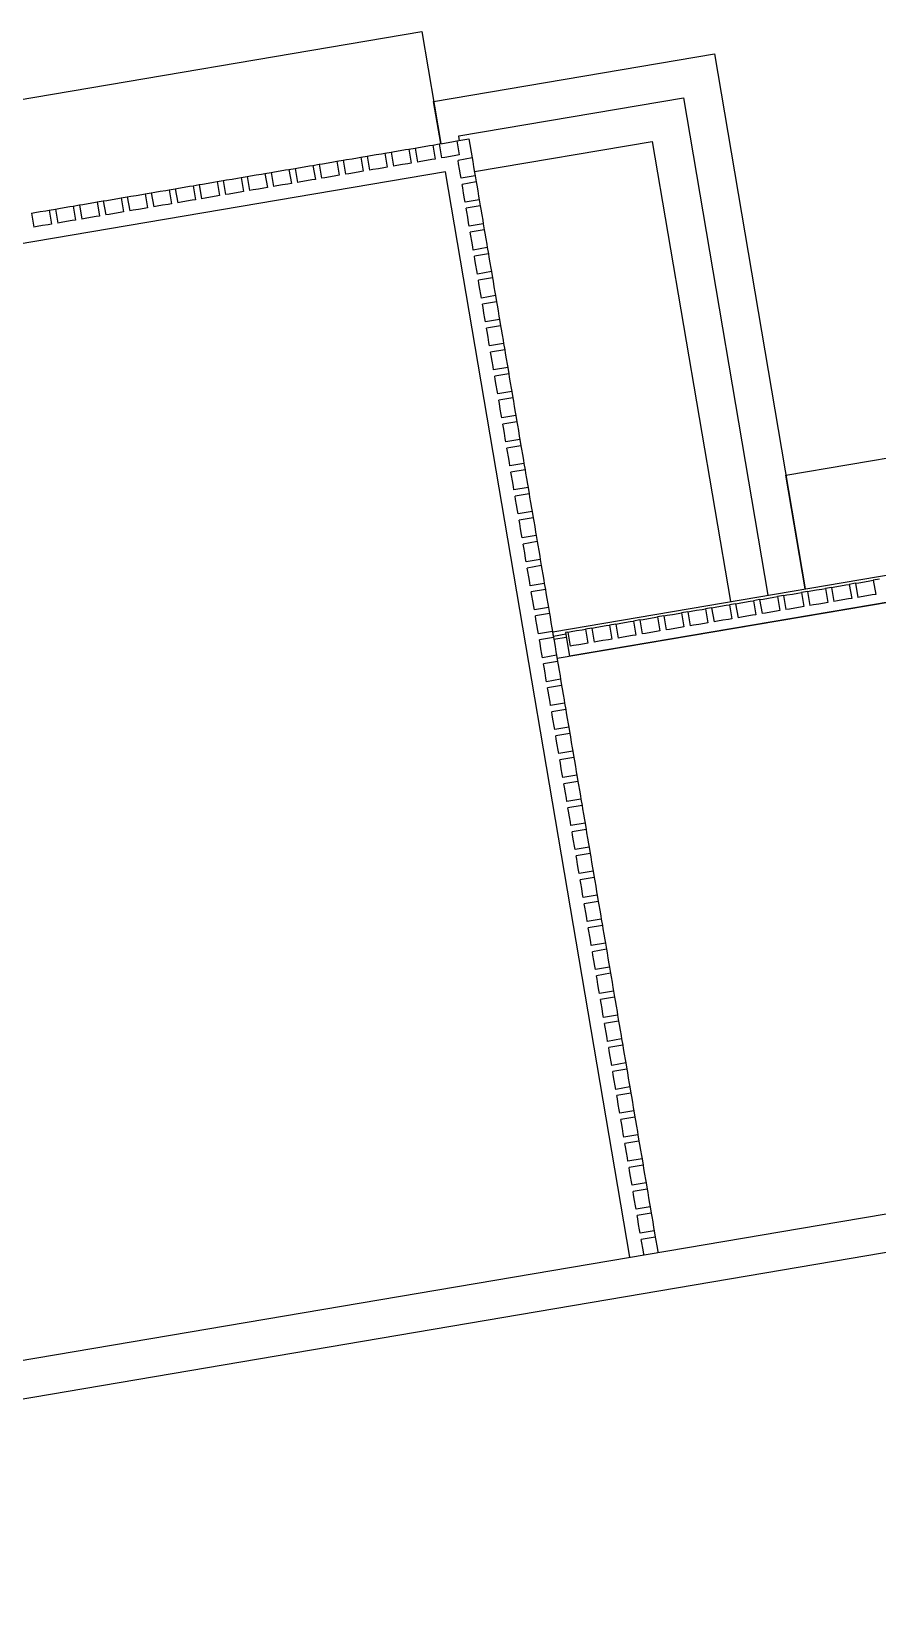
# Model space of a CAD drawing. Header units: inches. Extents: x -6210 to 141093, y -2740 to 21225.
# Drawn here: x 99426 to 99693.4, y 8524.1 to 9019.8 of the extents above; entities that cross this region are included whole.
import ezdxf

# ---------------------------------------------------------------- set-up
doc = ezdxf.new("R2010")
doc.units = ezdxf.units.IN
doc.header["$LTSCALE"] = 100
doc.header["$MEASUREMENT"] = 0
doc.layers.add('car area', color=53, linetype='Continuous')

msp = doc.modelspace()

# ---------------------------------------------------------------- linework, layer by layer
at = {"layer": 'car area'}
for p, q in [((99090.90402, 8942.00557), (99549.34975, 9019.8029)), ((99549.34975, 9019.8029), (99555.37277, 8984.31032)), ((99553.11414, 8997.62003), (99641.84559, 9012.67758)), ((99641.84559, 9012.67758), (99670.53829, 8843.59668)), ((99555.37277, 8984.31032), (99553.11414, 8997.62003)), ((99561.03725, 8986.79301), (99632.02241, 8998.83905)), ((99632.02241, 8998.83905), (99658.70743, 8841.589)), ((99561.20486, 8985.80531), (99561.03725, 8986.79301)), ((99537.71891, 8981.31449), (99539.69072, 8981.6491)), ((99539.69072, 8981.6491), (99540.75679, 8981.83001)), ((99539.69072, 8981.6491), (99540.4436, 8977.21253)), ((99540.75679, 8981.83001), (99542.49439, 8982.12488)), ((99542.49439, 8982.12488), (99544.23199, 8982.41975)), ((99544.23199, 8982.41975), (99545.29806, 8982.60066)), ((99545.29806, 8982.60066), (99547.26987, 8982.93527)), ((99545.29806, 8982.60066), (99546.05093, 8978.16408)), ((99547.26987, 8982.93527), (99548.33593, 8983.11618)), ((99547.26987, 8982.93527), (99548.02274, 8978.4987)), ((99548.33593, 8983.11618), (99550.07353, 8983.41105)), ((99550.07353, 8983.41105), (99551.81113, 8983.70591)), ((99551.81113, 8983.70591), (99552.8772, 8983.88682)), ((99552.8772, 8983.88682), (99554.84901, 8984.22144)), ((99552.8772, 8983.88682), (99553.63008, 8979.45025)), ((99554.84901, 8984.22144), (99555.91508, 8984.40234)), ((99554.84901, 8984.22144), (99555.60189, 8979.78486)), ((99555.91508, 8984.40234), (99557.65268, 8984.69721)), ((99557.65268, 8984.69721), (99559.39028, 8984.99208)), ((99559.39028, 8984.99208), (99560.45635, 8985.17299)), ((99560.45635, 8985.17299), (99564.24592, 8985.81607)), ((99560.45635, 8985.17299), (99561.20922, 8980.73642)), ((99561.2882, 8985.31415), (99561.20486, 8985.80531)), ((99564.24592, 8985.81607), (99565.26931, 8979.78541)), ((99566.00263, 8975.46407), (99622.19922, 8985.00052)), ((99622.19922, 8985.00052), (99646.87657, 8839.58133)), ((99509.37414, 8976.50444), (99510.44021, 8976.68535)), ((99510.44021, 8976.68535), (99512.17781, 8976.98022)), ((99512.17781, 8976.98022), (99513.91541, 8977.27508)), ((99513.91541, 8977.27508), (99514.98148, 8977.45599)), ((99514.98148, 8977.45599), (99516.95329, 8977.79061)), ((99514.98148, 8977.45599), (99515.73436, 8973.01942)), ((99516.95329, 8977.79061), (99518.01935, 8977.97152)), ((99516.95329, 8977.79061), (99517.70617, 8973.35403)), ((99518.01935, 8977.97152), (99519.75695, 8978.26638)), ((99519.75695, 8978.26638), (99521.49455, 8978.56125)), ((99521.49455, 8978.56125), (99522.56062, 8978.74216)), ((99522.56062, 8978.74216), (99524.53243, 8979.07677)), ((99522.56062, 8978.74216), (99523.3135, 8974.30559)), ((99524.53243, 8979.07677), (99525.5985, 8979.25768)), ((99524.53243, 8979.07677), (99525.28531, 8974.6402)), ((99525.5985, 8979.25768), (99527.3361, 8979.55255)), ((99527.3361, 8979.55255), (99529.0737, 8979.84742)), ((99529.0737, 8979.84742), (99530.13977, 8980.02833)), ((99530.13977, 8980.02833), (99532.11158, 8980.36294)), ((99530.13977, 8980.02833), (99530.89264, 8975.59175)), ((99532.11158, 8980.36294), (99533.17764, 8980.54385)), ((99532.11158, 8980.36294), (99532.86445, 8975.92637)), ((99533.17764, 8980.54385), (99534.91524, 8980.83871)), ((99534.91524, 8980.83871), (99536.65284, 8981.13358)), ((99537.40572, 8976.69701), (99535.66812, 8976.40214)), ((99536.65284, 8981.13358), (99537.71891, 8981.31449)), ((99538.47179, 8976.87792), (99537.40572, 8976.69701)), ((99537.71891, 8981.31449), (99538.47179, 8976.87792)), ((99541.50967, 8977.39344), (99540.4436, 8977.21253)), ((99543.24727, 8977.68831), (99541.50967, 8977.39344)), ((99544.98487, 8977.98318), (99543.24727, 8977.68831)), ((99546.05093, 8978.16408), (99544.98487, 8977.98318)), ((99549.08881, 8978.67961), (99548.02274, 8978.4987)), ((99550.82641, 8978.97447), (99549.08881, 8978.67961)), ((99552.56401, 8979.26934), (99550.82641, 8978.97447)), ((99553.63008, 8979.45025), (99552.56401, 8979.26934)), ((99556.66796, 8979.96577), (99555.60189, 8979.78486)), ((99558.40556, 8980.26064), (99556.66796, 8979.96577)), ((99560.14316, 8980.55551), (99558.40556, 8980.26064)), ((99561.20922, 8980.73642), (99560.14316, 8980.55551)), ((99565.26931, 8979.78541), (99560.83274, 8979.03254)), ((99561.01365, 8977.96647), (99560.83274, 8979.03254)), ((99561.30851, 8976.22887), (99561.01365, 8977.96647)), ((99565.26931, 8979.78541), (99565.45022, 8978.71935)), ((99565.45022, 8978.71935), (99565.74509, 8976.98175)), ((99565.74509, 8976.98175), (99566.03995, 8975.24415)), ((99556.87853, 8975.43717), (99142.79843, 8905.1686)), ((99480.12363, 8971.54069), (99481.86123, 8971.83555)), ((99481.86123, 8971.83555), (99483.59883, 8972.13042)), ((99483.59883, 8972.13042), (99484.6649, 8972.31133)), ((99484.6649, 8972.31133), (99486.63671, 8972.64594)), ((99484.6649, 8972.31133), (99485.41778, 8967.87476)), ((99486.63671, 8972.64594), (99487.70278, 8972.82685)), ((99486.63671, 8972.64594), (99487.38959, 8968.20937)), ((99487.70278, 8972.82685), (99489.44038, 8973.12172)), ((99489.44038, 8973.12172), (99491.17798, 8973.41659)), ((99491.17798, 8973.41659), (99492.24404, 8973.5975)), ((99492.24404, 8973.5975), (99494.21585, 8973.93211)), ((99492.24404, 8973.5975), (99492.99692, 8969.16092)), ((99494.21585, 8973.93211), (99495.28192, 8974.11302)), ((99494.21585, 8973.93211), (99494.96873, 8969.49554)), ((99495.28192, 8974.11302), (99497.01952, 8974.40789)), ((99497.01952, 8974.40789), (99498.75712, 8974.70275)), ((99498.75712, 8974.70275), (99499.82319, 8974.88366)), ((99499.82319, 8974.88366), (99501.795, 8975.21828)), ((99499.82319, 8974.88366), (99500.57607, 8970.44709)), ((99501.795, 8975.21828), (99502.86107, 8975.39918)), ((99501.795, 8975.21828), (99502.54788, 8970.7817)), ((99502.86107, 8975.39918), (99504.59867, 8975.69405)), ((99504.59867, 8975.69405), (99506.33627, 8975.98892)), ((99506.33627, 8975.98892), (99507.40233, 8976.16983)), ((99508.15521, 8971.73326), (99507.08914, 8971.55235)), ((99507.40233, 8976.16983), (99509.37414, 8976.50444)), ((99507.40233, 8976.16983), (99508.15521, 8971.73326)), ((99509.37414, 8976.50444), (99510.12702, 8972.06787)), ((99511.19309, 8972.24878), (99510.12702, 8972.06787)), ((99512.93069, 8972.54365), (99511.19309, 8972.24878)), ((99514.66829, 8972.83851), (99512.93069, 8972.54365)), ((99515.73436, 8973.01942), (99514.66829, 8972.83851)), ((99518.77223, 8973.53494), (99517.70617, 8973.35403)), ((99520.50983, 8973.82981), (99518.77223, 8973.53494)), ((99522.24743, 8974.12468), (99520.50983, 8973.82981)), ((99523.3135, 8974.30559), (99522.24743, 8974.12468)), ((99526.35138, 8974.82111), (99525.28531, 8974.6402)), ((99528.08898, 8975.11598), (99526.35138, 8974.82111)), ((99529.82658, 8975.41084), (99528.08898, 8975.11598)), ((99530.89264, 8975.59175), (99529.82658, 8975.41084)), ((99533.93052, 8976.10728), (99532.86445, 8975.92637)), ((99535.66812, 8976.40214), (99533.93052, 8976.10728)), ((99615.10106, 8632.34223), (99556.87853, 8975.43717)), ((99561.60338, 8974.49127), (99561.30851, 8976.22887)), ((99561.78429, 8973.4252), (99561.60338, 8974.49127)), ((99566.22086, 8974.17808), (99561.78429, 8973.4252)), ((99566.55548, 8972.20627), (99562.1189, 8971.45339)), ((99566.03995, 8975.24415), (99566.22086, 8974.17808)), ((99566.22086, 8974.17808), (99566.55548, 8972.20627)), ((99566.55548, 8972.20627), (99566.73639, 8971.1402)), ((99449.80705, 8966.39602), (99451.54465, 8966.69089)), ((99451.54465, 8966.69089), (99453.28225, 8966.98576)), ((99453.28225, 8966.98576), (99454.34832, 8967.16667)), ((99454.34832, 8967.16667), (99456.32013, 8967.50128)), ((99454.34832, 8967.16667), (99455.1012, 8962.7301)), ((99456.32013, 8967.50128), (99457.3862, 8967.68219)), ((99456.32013, 8967.50128), (99457.07301, 8963.06471)), ((99457.3862, 8967.68219), (99459.1238, 8967.97706)), ((99459.1238, 8967.97706), (99460.8614, 8968.27192)), ((99460.8614, 8968.27192), (99461.92746, 8968.45283)), ((99461.92746, 8968.45283), (99463.89927, 8968.78745)), ((99461.92746, 8968.45283), (99462.68034, 8964.01626)), ((99463.89927, 8968.78745), (99464.96534, 8968.96836)), ((99463.89927, 8968.78745), (99464.65215, 8964.35087)), ((99464.96534, 8968.96836), (99466.70294, 8969.26322)), ((99466.70294, 8969.26322), (99468.44054, 8969.55809)), ((99468.44054, 8969.55809), (99469.50661, 8969.739)), ((99469.50661, 8969.739), (99471.47842, 8970.07361)), ((99469.50661, 8969.739), (99470.25949, 8965.30243)), ((99471.47842, 8970.07361), (99472.54449, 8970.25452)), ((99471.47842, 8970.07361), (99472.2313, 8965.63704)), ((99472.54449, 8970.25452), (99474.28209, 8970.54939)), ((99474.28209, 8970.54939), (99476.01969, 8970.84426)), ((99476.01969, 8970.84426), (99477.08575, 8971.02517)), ((99477.08575, 8971.02517), (99479.05756, 8971.35978)), ((99477.08575, 8971.02517), (99477.83863, 8966.58859)), ((99479.05756, 8971.35978), (99480.12363, 8971.54069)), ((99479.05756, 8971.35978), (99479.81044, 8966.92321)), ((99480.87651, 8967.10411), (99479.81044, 8966.92321)), ((99482.61411, 8967.39898), (99480.87651, 8967.10411)), ((99484.35171, 8967.69385), (99482.61411, 8967.39898)), ((99485.41778, 8967.87476), (99484.35171, 8967.69385)), ((99488.45565, 8968.39028), (99487.38959, 8968.20937)), ((99490.19325, 8968.68515), (99488.45565, 8968.39028)), ((99491.93085, 8968.98002), (99490.19325, 8968.68515)), ((99492.99692, 8969.16092), (99491.93085, 8968.98002)), ((99496.0348, 8969.67645), (99494.96873, 8969.49554)), ((99497.7724, 8969.97131), (99496.0348, 8969.67645)), ((99499.51, 8970.26618), (99497.7724, 8969.97131)), ((99500.57607, 8970.44709), (99499.51, 8970.26618)), ((99503.61394, 8970.96261), (99502.54788, 8970.7817)), ((99505.35154, 8971.25748), (99503.61394, 8970.96261)), ((99507.08914, 8971.55235), (99505.35154, 8971.25748)), ((99562.29981, 8970.38733), (99562.1189, 8971.45339)), ((99562.59468, 8968.64973), (99562.29981, 8970.38733)), ((99562.88955, 8966.91213), (99562.59468, 8968.64973)), ((99563.07046, 8965.84606), (99562.88955, 8966.91213)), ((99566.73639, 8971.1402), (99567.03125, 8969.4026)), ((99567.03125, 8969.4026), (99567.32612, 8967.665)), ((99567.32612, 8967.665), (99567.50703, 8966.59894)), ((99426.00355, 8962.35662), (99427.06962, 8962.53753)), ((99426.00355, 8962.35662), (99426.75643, 8957.92005)), ((99427.06962, 8962.53753), (99428.80722, 8962.83239)), ((99428.80722, 8962.83239), (99430.54482, 8963.12726)), ((99430.54482, 8963.12726), (99431.61089, 8963.30817)), ((99431.61089, 8963.30817), (99433.5827, 8963.64278)), ((99431.61089, 8963.30817), (99432.36376, 8958.8716)), ((99433.5827, 8963.64278), (99434.64876, 8963.82369)), ((99433.5827, 8963.64278), (99434.33557, 8959.20621)), ((99434.64876, 8963.82369), (99436.38636, 8964.11856)), ((99436.38636, 8964.11856), (99438.12396, 8964.41343)), ((99438.12396, 8964.41343), (99439.19003, 8964.59434)), ((99439.19003, 8964.59434), (99441.16184, 8964.92895)), ((99439.19003, 8964.59434), (99439.94291, 8960.15776)), ((99441.16184, 8964.92895), (99442.22791, 8965.10986)), ((99441.16184, 8964.92895), (99441.91472, 8960.49238)), ((99442.22791, 8965.10986), (99443.96551, 8965.40473)), ((99443.96551, 8965.40473), (99445.70311, 8965.69959)), ((99445.70311, 8965.69959), (99446.76918, 8965.8805)), ((99446.76918, 8965.8805), (99448.74099, 8966.21511)), ((99446.76918, 8965.8805), (99447.52205, 8961.44393)), ((99448.74099, 8966.21511), (99449.80705, 8966.39602)), ((99448.74099, 8966.21511), (99449.49386, 8961.77854)), ((99450.55993, 8961.95945), (99449.49386, 8961.77854)), ((99452.29753, 8962.25432), (99450.55993, 8961.95945)), ((99454.03513, 8962.54919), (99452.29753, 8962.25432)), ((99455.1012, 8962.7301), (99454.03513, 8962.54919)), ((99458.13908, 8963.24562), (99457.07301, 8963.06471)), ((99459.87668, 8963.54048), (99458.13908, 8963.24562)), ((99461.61427, 8963.83535), (99459.87668, 8963.54048)), ((99462.68034, 8964.01626), (99461.61427, 8963.83535)), ((99465.71822, 8964.53178), (99464.65215, 8964.35087)), ((99467.45582, 8964.82665), (99465.71822, 8964.53178)), ((99469.19342, 8965.12152), (99467.45582, 8964.82665)), ((99470.25949, 8965.30243), (99469.19342, 8965.12152)), ((99473.29736, 8965.81795), (99472.2313, 8965.63704)), ((99475.03496, 8966.11282), (99473.29736, 8965.81795)), ((99476.77256, 8966.40768), (99475.03496, 8966.11282)), ((99477.83863, 8966.58859), (99476.77256, 8966.40768)), ((99567.50703, 8966.59894), (99563.07046, 8965.84606)), ((99567.84164, 8964.62713), (99563.40507, 8963.87425)), ((99563.58598, 8962.80818), (99563.40507, 8963.87425)), ((99563.88085, 8961.07058), (99563.58598, 8962.80818)), ((99567.50703, 8966.59894), (99567.84164, 8964.62713)), ((99567.84164, 8964.62713), (99568.02255, 8963.56106)), ((99568.02255, 8963.56106), (99568.31742, 8961.82346)), ((99568.31742, 8961.82346), (99568.61229, 8960.08586)), ((99427.8225, 8958.10095), (99426.75643, 8957.92005)), ((99429.5601, 8958.39582), (99427.8225, 8958.10095)), ((99431.2977, 8958.69069), (99429.5601, 8958.39582)), ((99432.36376, 8958.8716), (99431.2977, 8958.69069)), ((99435.40164, 8959.38712), (99434.33557, 8959.20621)), ((99437.13924, 8959.68199), (99435.40164, 8959.38712)), ((99438.87684, 8959.97685), (99437.13924, 8959.68199)), ((99439.94291, 8960.15776), (99438.87684, 8959.97685)), ((99442.98079, 8960.67329), (99441.91472, 8960.49238)), ((99444.71839, 8960.96815), (99442.98079, 8960.67329)), ((99446.45599, 8961.26302), (99444.71839, 8960.96815)), ((99447.52205, 8961.44393), (99446.45599, 8961.26302)), ((99564.17571, 8959.33298), (99563.88085, 8961.07058)), ((99564.35662, 8958.26691), (99564.17571, 8959.33298)), ((99568.7932, 8959.01979), (99564.35662, 8958.26691)), ((99569.12781, 8957.04798), (99564.69124, 8956.2951)), ((99568.61229, 8960.08586), (99568.7932, 8959.01979)), ((99568.7932, 8959.01979), (99569.12781, 8957.04798)), ((99569.12781, 8957.04798), (99569.30872, 8955.98191)), ((99564.87214, 8955.22904), (99564.69124, 8956.2951)), ((99565.16701, 8953.49144), (99564.87214, 8955.22904)), ((99565.46188, 8951.75384), (99565.16701, 8953.49144)), ((99569.30872, 8955.98191), (99569.60358, 8954.24431)), ((99569.60358, 8954.24431), (99569.89845, 8952.50671)), ((99569.89845, 8952.50671), (99570.07936, 8951.44065)), ((99565.64279, 8950.68777), (99565.46188, 8951.75384)), ((99570.07936, 8951.44065), (99565.64279, 8950.68777)), ((99570.41397, 8949.46884), (99565.9774, 8948.71596)), ((99566.15831, 8947.64989), (99565.9774, 8948.71596)), ((99566.45318, 8945.91229), (99566.15831, 8947.64989)), ((99570.07936, 8951.44065), (99570.41397, 8949.46884)), ((99570.41397, 8949.46884), (99570.59488, 8948.40277)), ((99570.59488, 8948.40277), (99570.88975, 8946.66517)), ((99566.74804, 8944.17469), (99566.45318, 8945.91229)), ((99566.92895, 8943.10862), (99566.74804, 8944.17469)), ((99571.36553, 8943.8615), (99566.92895, 8943.10862)), ((99570.88975, 8946.66517), (99571.18462, 8944.92757)), ((99571.18462, 8944.92757), (99571.36553, 8943.8615)), ((99571.36553, 8943.8615), (99571.70014, 8941.88969)), ((99571.70014, 8941.88969), (99567.26357, 8941.13681)), ((99567.44448, 8940.07075), (99567.26357, 8941.13681)), ((99567.73934, 8938.33315), (99567.44448, 8940.07075)), ((99568.03421, 8936.59555), (99567.73934, 8938.33315)), ((99571.70014, 8941.88969), (99571.88105, 8940.82362)), ((99571.88105, 8940.82362), (99572.17592, 8939.08602)), ((99572.17592, 8939.08602), (99572.47078, 8937.34842)), ((99572.47078, 8937.34842), (99572.65169, 8936.28236)), ((99568.21512, 8935.52948), (99568.03421, 8936.59555)), ((99572.65169, 8936.28236), (99568.21512, 8935.52948)), ((99572.9863, 8934.31055), (99568.54973, 8933.55767)), ((99568.73064, 8932.4916), (99568.54973, 8933.55767)), ((99569.02551, 8930.754), (99568.73064, 8932.4916)), ((99572.65169, 8936.28236), (99572.9863, 8934.31055)), ((99572.9863, 8934.31055), (99573.16721, 8933.24448)), ((99573.16721, 8933.24448), (99573.46208, 8931.50688)), ((99569.32038, 8929.0164), (99569.02551, 8930.754)), ((99569.50129, 8927.95033), (99569.32038, 8929.0164)), ((99573.93786, 8928.70321), (99569.50129, 8927.95033)), ((99573.46208, 8931.50688), (99573.75695, 8929.76928)), ((99573.75695, 8929.76928), (99573.93786, 8928.70321)), ((99573.93786, 8928.70321), (99574.27247, 8926.7314)), ((99574.27247, 8926.7314), (99569.8359, 8925.97852)), ((99570.01681, 8924.91246), (99569.8359, 8925.97852)), ((99570.31167, 8923.17486), (99570.01681, 8924.91246)), ((99570.60654, 8921.43726), (99570.31167, 8923.17486)), ((99574.27247, 8926.7314), (99574.45338, 8925.66533)), ((99574.45338, 8925.66533), (99574.74825, 8923.92773)), ((99574.74825, 8923.92773), (99575.04311, 8922.19013)), ((99575.04311, 8922.19013), (99575.22402, 8921.12407)), ((99570.78745, 8920.37119), (99570.60654, 8921.43726)), ((99575.22402, 8921.12407), (99570.78745, 8920.37119)), ((99575.55864, 8919.15226), (99571.12206, 8918.39938)), ((99571.30297, 8917.33331), (99571.12206, 8918.39938)), ((99571.59784, 8915.59571), (99571.30297, 8917.33331)), ((99575.22402, 8921.12407), (99575.55864, 8919.15226)), ((99575.55864, 8919.15226), (99575.73955, 8918.08619)), ((99575.73955, 8918.08619), (99576.03441, 8916.34859)), ((99571.89271, 8913.85811), (99571.59784, 8915.59571)), ((99572.07362, 8912.79205), (99571.89271, 8913.85811)), ((99576.51019, 8913.54492), (99572.07362, 8912.79205)), ((99576.03441, 8916.34859), (99576.32928, 8914.61099)), ((99576.32928, 8914.61099), (99576.51019, 8913.54492)), ((99576.51019, 8913.54492), (99576.8448, 8911.57311)), ((99576.8448, 8911.57311), (99572.40823, 8910.82024)), ((99572.58914, 8909.75417), (99572.40823, 8910.82024)), ((99572.88401, 8908.01657), (99572.58914, 8909.75417)), ((99573.17887, 8906.27897), (99572.88401, 8908.01657)), ((99576.8448, 8911.57311), (99577.02571, 8910.50705)), ((99577.02571, 8910.50705), (99577.32058, 8908.76945)), ((99577.32058, 8908.76945), (99577.61545, 8907.03185)), ((99573.35978, 8905.2129), (99573.17887, 8906.27897)), ((99577.79636, 8905.96578), (99573.35978, 8905.2129)), ((99578.13097, 8903.99397), (99573.6944, 8903.24109)), ((99573.8753, 8902.17502), (99573.6944, 8903.24109)), ((99577.61545, 8907.03185), (99577.79636, 8905.96578)), ((99577.79636, 8905.96578), (99578.13097, 8903.99397)), ((99578.13097, 8903.99397), (99578.31188, 8902.9279)), ((99578.31188, 8902.9279), (99578.60674, 8901.1903)), ((99574.17017, 8900.43742), (99573.8753, 8902.17502)), ((99574.46504, 8898.69982), (99574.17017, 8900.43742)), ((99574.64595, 8897.63376), (99574.46504, 8898.69982)), ((99579.08252, 8898.38663), (99574.64595, 8897.63376)), ((99578.60674, 8901.1903), (99578.90161, 8899.4527)), ((99578.90161, 8899.4527), (99579.08252, 8898.38663)), ((99579.08252, 8898.38663), (99579.41713, 8896.41482)), ((99579.41713, 8896.41482), (99574.98056, 8895.66195)), ((99575.16147, 8894.59588), (99574.98056, 8895.66195)), ((99575.45634, 8892.85828), (99575.16147, 8894.59588)), ((99575.7512, 8891.12068), (99575.45634, 8892.85828)), ((99579.41713, 8896.41482), (99579.59804, 8895.34876)), ((99579.59804, 8895.34876), (99579.89291, 8893.61116)), ((99579.89291, 8893.61116), (99580.18778, 8891.87356)), ((99664.43192, 8879.58041), (99750.20565, 8894.13604)), ((99575.93211, 8890.05461), (99575.7512, 8891.12068)), ((99580.36869, 8890.80749), (99575.93211, 8890.05461)), ((99580.7033, 8888.83568), (99576.26673, 8888.0828)), ((99576.44764, 8887.01673), (99576.26673, 8888.0828)), ((99580.18778, 8891.87356), (99580.36869, 8890.80749)), ((99580.36869, 8890.80749), (99580.7033, 8888.83568)), ((99580.7033, 8888.83568), (99580.88421, 8887.76961)), ((99580.88421, 8887.76961), (99581.17908, 8886.03201)), ((99576.7425, 8885.27913), (99576.44764, 8887.01673)), ((99577.03737, 8883.54153), (99576.7425, 8885.27913)), ((99577.21828, 8882.47547), (99577.03737, 8883.54153)), ((99581.65485, 8883.22834), (99577.21828, 8882.47547)), ((99581.17908, 8886.03201), (99581.47394, 8884.29441)), ((99581.47394, 8884.29441), (99581.65485, 8883.22834)), ((99581.65485, 8883.22834), (99581.98946, 8881.25653)), ((99581.98946, 8881.25653), (99577.55289, 8880.50366)), ((99577.7338, 8879.43759), (99577.55289, 8880.50366)), ((99578.02867, 8877.69999), (99577.7338, 8879.43759)), ((99578.32354, 8875.96239), (99578.02867, 8877.69999)), ((99581.98946, 8881.25653), (99582.17037, 8880.19047)), ((99582.17037, 8880.19047), (99582.46524, 8878.45287)), ((99582.46524, 8878.45287), (99582.76011, 8876.71527)), ((99670.53829, 8843.59668), (99664.43192, 8879.58041)), ((99578.50445, 8874.89632), (99578.32354, 8875.96239)), ((99582.94102, 8875.6492), (99578.50445, 8874.89632)), ((99583.27563, 8873.67739), (99578.83906, 8872.92451)), ((99579.01997, 8871.85844), (99578.83906, 8872.92451)), ((99582.76011, 8876.71527), (99582.94102, 8875.6492)), ((99582.94102, 8875.6492), (99583.27563, 8873.67739)), ((99583.27563, 8873.67739), (99583.45654, 8872.61132)), ((99583.45654, 8872.61132), (99583.75141, 8870.87372)), ((99579.31483, 8870.12084), (99579.01997, 8871.85844)), ((99579.6097, 8868.38324), (99579.31483, 8870.12084)), ((99579.79061, 8867.31718), (99579.6097, 8868.38324)), ((99584.22718, 8868.07005), (99579.79061, 8867.31718)), ((99583.75141, 8870.87372), (99584.04627, 8869.13612)), ((99584.04627, 8869.13612), (99584.22718, 8868.07005)), ((99584.22718, 8868.07005), (99584.5618, 8866.09824)), ((99584.5618, 8866.09824), (99580.12522, 8865.34537)), ((99580.30613, 8864.2793), (99580.12522, 8865.34537)), ((99580.601, 8862.5417), (99580.30613, 8864.2793)), ((99584.5618, 8866.09824), (99584.74271, 8865.03218)), ((99584.74271, 8865.03218), (99585.03757, 8863.29458)), ((99585.03757, 8863.29458), (99585.33244, 8861.55698)), ((99580.89587, 8860.8041), (99580.601, 8862.5417)), ((99581.07678, 8859.73803), (99580.89587, 8860.8041)), ((99585.51335, 8860.49091), (99581.07678, 8859.73803)), ((99585.84796, 8858.5191), (99581.41139, 8857.76622)), ((99581.5923, 8856.70016), (99581.41139, 8857.76622)), ((99585.33244, 8861.55698), (99585.51335, 8860.49091)), ((99585.51335, 8860.49091), (99585.84796, 8858.5191)), ((99585.84796, 8858.5191), (99586.02887, 8857.45303)), ((99590.73774, 8830.05468), (99755.86426, 8858.07632)), ((99581.88717, 8854.96256), (99581.5923, 8856.70016)), ((99582.18203, 8853.22496), (99581.88717, 8854.96256)), ((99582.36294, 8852.15889), (99582.18203, 8853.22496)), ((99586.79952, 8852.91177), (99582.36294, 8852.15889)), ((99586.02887, 8857.45303), (99586.32374, 8855.71543)), ((99586.32374, 8855.71543), (99586.61861, 8853.97783)), ((99586.61861, 8853.97783), (99586.79952, 8852.91177)), ((99586.79952, 8852.91177), (99587.13413, 8850.93996)), ((99587.13413, 8850.93996), (99582.69756, 8850.18708)), ((99582.87846, 8849.12101), (99582.69756, 8850.18708)), ((99583.17333, 8847.38341), (99582.87846, 8849.12101)), ((99587.13413, 8850.93996), (99587.31504, 8849.87389)), ((99587.31504, 8849.87389), (99587.6099, 8848.13629)), ((99587.6099, 8848.13629), (99587.90477, 8846.39869)), ((99592.10239, 8821.66289), (99748.86128, 8848.26456)), ((99748.86128, 8848.26456), (99596.04601, 8822.33211)), ((99583.4682, 8845.64581), (99583.17333, 8847.38341)), ((99583.64911, 8844.57974), (99583.4682, 8845.64581)), ((99588.08568, 8845.33262), (99583.64911, 8844.57974)), ((99588.42029, 8843.36081), (99583.98372, 8842.60793)), ((99587.90477, 8846.39869), (99588.08568, 8845.33262)), ((99588.08568, 8845.33262), (99588.42029, 8843.36081)), ((99588.42029, 8843.36081), (99588.6012, 8842.29474)), ((99671.28001, 8842.77472), (99669.3082, 8842.4401)), ((99671.28001, 8842.77472), (99672.34607, 8842.95563)), ((99671.28001, 8842.77472), (99672.03288, 8838.33814)), ((99672.34607, 8842.95563), (99674.08367, 8843.25049)), ((99674.08367, 8843.25049), (99675.82127, 8843.54536)), ((99675.82127, 8843.54536), (99676.88734, 8843.72627)), ((99678.85915, 8844.06088), (99676.88734, 8843.72627)), ((99676.88734, 8843.72627), (99677.64022, 8839.2897)), ((99678.85915, 8844.06088), (99679.92522, 8844.24179)), ((99678.85915, 8844.06088), (99679.61203, 8839.62431)), ((99679.92522, 8844.24179), (99681.66282, 8844.53666)), ((99681.66282, 8844.53666), (99683.40042, 8844.83153)), ((99683.40042, 8844.83153), (99684.46649, 8845.01244)), ((99686.4383, 8845.34705), (99684.46649, 8845.01244)), ((99684.46649, 8845.01244), (99685.21936, 8840.57586)), ((99686.4383, 8845.34705), (99687.50436, 8845.52796)), ((99686.4383, 8845.34705), (99687.19117, 8840.91048)), ((99687.50436, 8845.52796), (99689.24196, 8845.82282)), ((99689.24196, 8845.82282), (99690.97956, 8846.11769)), ((99690.97956, 8846.11769), (99692.04563, 8846.2986)), ((99694.01744, 8846.63321), (99692.04563, 8846.2986)), ((99692.04563, 8846.2986), (99692.79851, 8841.86203)), ((99584.16463, 8841.54187), (99583.98372, 8842.60793)), ((99584.4595, 8839.80427), (99584.16463, 8841.54187)), ((99584.75437, 8838.06667), (99584.4595, 8839.80427)), ((99584.93527, 8837.0006), (99584.75437, 8838.06667)), ((99588.6012, 8842.29474), (99588.89607, 8840.55714)), ((99588.89607, 8840.55714), (99589.19094, 8838.81954)), ((99589.19094, 8838.81954), (99589.37185, 8837.75348)), ((99642.0295, 8837.81096), (99643.7671, 8838.10583)), ((99643.7671, 8838.10583), (99645.5047, 8838.4007)), ((99645.5047, 8838.4007), (99646.57076, 8838.58161)), ((99648.54257, 8838.91622), (99646.57076, 8838.58161)), ((99646.57076, 8838.58161), (99647.32364, 8834.14503)), ((99648.54257, 8838.91622), (99649.60864, 8839.09713)), ((99648.54257, 8838.91622), (99649.29545, 8834.47965)), ((99649.60864, 8839.09713), (99651.34624, 8839.392)), ((99651.34624, 8839.392), (99653.08384, 8839.68686)), ((99653.08384, 8839.68686), (99654.14991, 8839.86777)), ((99656.12172, 8840.20238), (99654.14991, 8839.86777)), ((99654.14991, 8839.86777), (99654.90279, 8835.4312)), ((99656.12172, 8840.20238), (99657.18778, 8840.38329)), ((99656.12172, 8840.20238), (99656.8746, 8835.76581)), ((99657.18778, 8840.38329), (99658.92538, 8840.67816)), ((99658.92538, 8840.67816), (99660.66298, 8840.97303)), ((99660.66298, 8840.97303), (99661.72905, 8841.15394)), ((99663.70086, 8841.48855), (99661.72905, 8841.15394)), ((99661.72905, 8841.15394), (99662.48193, 8836.71737)), ((99663.70086, 8841.48855), (99664.76693, 8841.66946)), ((99663.70086, 8841.48855), (99664.45374, 8837.05198)), ((99664.76693, 8841.66946), (99666.50453, 8841.96433)), ((99666.50453, 8841.96433), (99668.24213, 8842.25919)), ((99668.99501, 8837.82262), (99667.25741, 8837.52775)), ((99668.24213, 8842.25919), (99669.3082, 8842.4401)), ((99670.06107, 8838.00353), (99668.99501, 8837.82262)), ((99669.3082, 8842.4401), (99670.06107, 8838.00353)), ((99673.09895, 8838.51905), (99672.03288, 8838.33814)), ((99674.83655, 8838.81392), (99673.09895, 8838.51905)), ((99676.57415, 8839.10879), (99674.83655, 8838.81392)), ((99677.64022, 8839.2897), (99676.57415, 8839.10879)), ((99680.6781, 8839.80522), (99679.61203, 8839.62431)), ((99682.4157, 8840.10009), (99680.6781, 8839.80522)), ((99684.1533, 8840.39495), (99682.4157, 8840.10009)), ((99685.21936, 8840.57586), (99684.1533, 8840.39495)), ((99688.25724, 8841.09138), (99687.19117, 8840.91048)), ((99689.99484, 8841.38625), (99688.25724, 8841.09138)), ((99691.73244, 8841.68112), (99689.99484, 8841.38625)), ((99692.79851, 8841.86203), (99691.73244, 8841.68112)), ((99589.37185, 8837.75348), (99584.93527, 8837.0006)), ((99589.70646, 8835.78167), (99585.26989, 8835.02879)), ((99585.4508, 8833.96272), (99585.26989, 8835.02879)), ((99585.74566, 8832.22512), (99585.4508, 8833.96272)), ((99589.37185, 8837.75348), (99589.70646, 8835.78167)), ((99589.70646, 8835.78167), (99589.88737, 8834.7156)), ((99589.88737, 8834.7156), (99590.18224, 8832.978)), ((99590.18224, 8832.978), (99590.4771, 8831.2404)), ((99611.71292, 8832.6663), (99613.45052, 8832.96117)), ((99613.45052, 8832.96117), (99615.18812, 8833.25603)), ((99615.18812, 8833.25603), (99616.25418, 8833.43694)), ((99618.22599, 8833.77156), (99616.25418, 8833.43694)), ((99616.25418, 8833.43694), (99617.00706, 8829.00037)), ((99618.22599, 8833.77156), (99619.29206, 8833.95247)), ((99618.22599, 8833.77156), (99618.97887, 8829.33498)), ((99619.29206, 8833.95247), (99621.02966, 8834.24733)), ((99621.02966, 8834.24733), (99622.76726, 8834.5422)), ((99622.76726, 8834.5422), (99623.83333, 8834.72311)), ((99625.80514, 8835.05772), (99623.83333, 8834.72311)), ((99623.83333, 8834.72311), (99624.58621, 8830.28654)), ((99625.80514, 8835.05772), (99626.87121, 8835.23863)), ((99625.80514, 8835.05772), (99626.55802, 8830.62115)), ((99626.87121, 8835.23863), (99628.60881, 8835.5335)), ((99628.60881, 8835.5335), (99630.34641, 8835.82837)), ((99630.34641, 8835.82837), (99631.41247, 8836.00928)), ((99633.38428, 8836.34389), (99631.41247, 8836.00928)), ((99631.41247, 8836.00928), (99632.16535, 8831.5727)), ((99633.38428, 8836.34389), (99634.45035, 8836.5248)), ((99633.38428, 8836.34389), (99634.13716, 8831.90732)), ((99634.45035, 8836.5248), (99636.18795, 8836.81966)), ((99636.18795, 8836.81966), (99637.92555, 8837.11453)), ((99637.92555, 8837.11453), (99638.99162, 8837.29544)), ((99639.7445, 8832.85887), (99638.67843, 8832.67796)), ((99640.96343, 8837.63005), (99638.99162, 8837.29544)), ((99638.99162, 8837.29544), (99639.7445, 8832.85887)), ((99640.96343, 8837.63005), (99642.0295, 8837.81096)), ((99640.96343, 8837.63005), (99641.71631, 8833.19348)), ((99642.78237, 8833.37439), (99641.71631, 8833.19348)), ((99644.51997, 8833.66926), (99642.78237, 8833.37439)), ((99646.25757, 8833.96412), (99644.51997, 8833.66926)), ((99647.32364, 8834.14503), (99646.25757, 8833.96412)), ((99650.36152, 8834.66056), (99649.29545, 8834.47965)), ((99652.09912, 8834.95542), (99650.36152, 8834.66056)), ((99653.83672, 8835.25029), (99652.09912, 8834.95542)), ((99654.90279, 8835.4312), (99653.83672, 8835.25029)), ((99657.94066, 8835.94672), (99656.8746, 8835.76581)), ((99659.67826, 8836.24159), (99657.94066, 8835.94672)), ((99661.41586, 8836.53646), (99659.67826, 8836.24159)), ((99662.48193, 8836.71737), (99661.41586, 8836.53646)), ((99665.51981, 8837.23289), (99664.45374, 8837.05198)), ((99667.25741, 8837.52775), (99665.51981, 8837.23289)), ((99586.04053, 8830.48752), (99585.74566, 8832.22512)), ((99586.22144, 8829.42145), (99586.04053, 8830.48752)), ((99590.65801, 8830.17433), (99586.22144, 8829.42145)), ((99590.99263, 8828.20252), (99586.55605, 8827.44964)), ((99590.4771, 8831.2404), (99590.65801, 8830.17433)), ((99590.65801, 8830.17433), (99590.99263, 8828.20252)), ((99590.9887, 8828.57582), (99590.73774, 8830.05468)), ((99590.80121, 8829.33047), (99590.85898, 8829.34027)), ((99594.87456, 8829.23525), (99590.9887, 8828.57582)), ((99590.99263, 8828.20252), (99591.17353, 8827.13645)), ((99595.04217, 8828.24754), (99591.09855, 8827.57832)), ((99595.48856, 8829.91306), (99594.77994, 8829.79281)), ((99594.77994, 8829.79281), (99596.04601, 8822.33211)), ((99595.48856, 8829.91306), (99596.55463, 8830.09397)), ((99595.48856, 8829.91306), (99596.24144, 8825.47649)), ((99596.55463, 8830.09397), (99598.29223, 8830.38884)), ((99598.29223, 8830.38884), (99600.02983, 8830.6837)), ((99600.02983, 8830.6837), (99601.09589, 8830.86461)), ((99603.0677, 8831.19922), (99601.09589, 8830.86461)), ((99601.09589, 8830.86461), (99601.84877, 8826.42804)), ((99603.0677, 8831.19922), (99604.13377, 8831.38013)), ((99603.0677, 8831.19922), (99603.82058, 8826.76265)), ((99604.13377, 8831.38013), (99605.87137, 8831.675)), ((99605.87137, 8831.675), (99607.60897, 8831.96987)), ((99607.60897, 8831.96987), (99608.67504, 8832.15078)), ((99610.64685, 8832.48539), (99608.67504, 8832.15078)), ((99608.67504, 8832.15078), (99609.42792, 8827.71421)), ((99610.64685, 8832.48539), (99611.71292, 8832.6663)), ((99610.64685, 8832.48539), (99611.39973, 8828.04882)), ((99612.46579, 8828.22973), (99611.39973, 8828.04882)), ((99614.20339, 8828.52459), (99612.46579, 8828.22973)), ((99615.94099, 8828.81946), (99614.20339, 8828.52459)), ((99617.00706, 8829.00037), (99615.94099, 8828.81946)), ((99620.04494, 8829.51589), (99618.97887, 8829.33498)), ((99621.78254, 8829.81076), (99620.04494, 8829.51589)), ((99623.52014, 8830.10563), (99621.78254, 8829.81076)), ((99624.58621, 8830.28654), (99623.52014, 8830.10563)), ((99627.62408, 8830.80206), (99626.55802, 8830.62115)), ((99629.36168, 8831.09693), (99627.62408, 8830.80206)), ((99631.09928, 8831.39179), (99629.36168, 8831.09693)), ((99632.16535, 8831.5727), (99631.09928, 8831.39179)), ((99635.20323, 8832.08822), (99634.13716, 8831.90732)), ((99636.94083, 8832.38309), (99635.20323, 8832.08822)), ((99638.67843, 8832.67796), (99636.94083, 8832.38309)), ((99586.73696, 8826.38358), (99586.55605, 8827.44964)), ((99587.03183, 8824.64598), (99586.73696, 8826.38358)), ((99587.3267, 8822.90838), (99587.03183, 8824.64598)), ((99591.17353, 8827.13645), (99591.4684, 8825.39885)), ((99591.4684, 8825.39885), (99591.76327, 8823.66125)), ((99591.76327, 8823.66125), (99591.94418, 8822.59519)), ((99597.30751, 8825.6574), (99596.24144, 8825.47649)), ((99599.04511, 8825.95226), (99597.30751, 8825.6574)), ((99600.7827, 8826.24713), (99599.04511, 8825.95226)), ((99601.84877, 8826.42804), (99600.7827, 8826.24713)), ((99604.88665, 8826.94356), (99603.82058, 8826.76265)), ((99606.62425, 8827.23843), (99604.88665, 8826.94356)), ((99608.36185, 8827.5333), (99606.62425, 8827.23843)), ((99609.42792, 8827.71421), (99608.36185, 8827.5333)), ((99587.50761, 8821.84231), (99587.3267, 8822.90838)), ((99591.94418, 8822.59519), (99587.50761, 8821.84231)), ((99592.27879, 8820.62338), (99587.84222, 8819.8705)), ((99588.02313, 8818.80443), (99587.84222, 8819.8705)), ((99588.318, 8817.06683), (99588.02313, 8818.80443)), ((99591.94418, 8822.59519), (99592.27879, 8820.62338)), ((99592.27879, 8820.62338), (99592.4597, 8819.55731)), ((99592.4597, 8819.55731), (99592.75457, 8817.81971)), ((99588.61286, 8815.32923), (99588.318, 8817.06683)), ((99588.79377, 8814.26316), (99588.61286, 8815.32923)), ((99593.23034, 8815.01604), (99588.79377, 8814.26316)), ((99593.56496, 8813.04423), (99589.12838, 8812.29135)), ((99592.75457, 8817.81971), (99593.04943, 8816.08211)), ((99593.04943, 8816.08211), (99593.23034, 8815.01604)), ((99593.23034, 8815.01604), (99593.56496, 8813.04423)), ((99593.56496, 8813.04423), (99593.74587, 8811.97816)), ((99589.30929, 8811.22529), (99589.12838, 8812.29135)), ((99589.60416, 8809.48769), (99589.30929, 8811.22529)), ((99589.89903, 8807.75009), (99589.60416, 8809.48769)), ((99593.74587, 8811.97816), (99594.04073, 8810.24056)), ((99594.04073, 8810.24056), (99594.3356, 8808.50296)), ((99594.3356, 8808.50296), (99594.51651, 8807.4369)), ((99590.07994, 8806.68402), (99589.89903, 8807.75009)), ((99594.51651, 8807.4369), (99590.07994, 8806.68402)), ((99594.85112, 8805.46509), (99590.41455, 8804.71221)), ((99590.59546, 8803.64614), (99590.41455, 8804.71221)), ((99590.89033, 8801.90854), (99590.59546, 8803.64614)), ((99594.51651, 8807.4369), (99594.85112, 8805.46509)), ((99594.85112, 8805.46509), (99595.03203, 8804.39902)), ((99595.03203, 8804.39902), (99595.3269, 8802.66142)), ((99591.18519, 8800.17094), (99590.89033, 8801.90854)), ((99591.3661, 8799.10488), (99591.18519, 8800.17094)), ((99595.80268, 8799.85775), (99591.3661, 8799.10488)), ((99595.3269, 8802.66142), (99595.62177, 8800.92382)), ((99595.62177, 8800.92382), (99595.80268, 8799.85775)), ((99595.80268, 8799.85775), (99596.13729, 8797.88594)), ((99596.13729, 8797.88594), (99591.70072, 8797.13307)), ((99591.88163, 8796.067), (99591.70072, 8797.13307)), ((99592.17649, 8794.3294), (99591.88163, 8796.067)), ((99592.47136, 8792.5918), (99592.17649, 8794.3294)), ((99596.13729, 8797.88594), (99596.3182, 8796.81988)), ((99596.3182, 8796.81988), (99596.61306, 8795.08228)), ((99596.61306, 8795.08228), (99596.90793, 8793.34468)), ((99596.90793, 8793.34468), (99597.08884, 8792.27861)), ((99592.65227, 8791.52573), (99592.47136, 8792.5918)), ((99597.08884, 8792.27861), (99592.65227, 8791.52573)), ((99597.42345, 8790.3068), (99592.98688, 8789.55392)), ((99593.16779, 8788.48785), (99592.98688, 8789.55392)), ((99593.46266, 8786.75025), (99593.16779, 8788.48785)), ((99597.08884, 8792.27861), (99597.42345, 8790.3068)), ((99597.42345, 8790.3068), (99597.60436, 8789.24073)), ((99597.60436, 8789.24073), (99597.89923, 8787.50313)), ((99593.75753, 8785.01265), (99593.46266, 8786.75025)), ((99593.93843, 8783.94659), (99593.75753, 8785.01265)), ((99598.37501, 8784.69946), (99593.93843, 8783.94659)), ((99597.89923, 8787.50313), (99598.1941, 8785.76553)), ((99598.1941, 8785.76553), (99598.37501, 8784.69946)), ((99598.37501, 8784.69946), (99598.70962, 8782.72765)), ((99598.70962, 8782.72765), (99594.27305, 8781.97478)), ((99594.45396, 8780.90871), (99594.27305, 8781.97478)), ((99594.74882, 8779.17111), (99594.45396, 8780.90871)), ((99595.04369, 8777.43351), (99594.74882, 8779.17111)), ((99598.70962, 8782.72765), (99598.89053, 8781.66159)), ((99598.89053, 8781.66159), (99599.1854, 8779.92399)), ((99599.1854, 8779.92399), (99599.48026, 8778.18639)), ((99595.2246, 8776.36744), (99595.04369, 8777.43351)), ((99599.66117, 8777.12032), (99595.2246, 8776.36744)), ((99599.99579, 8775.14851), (99595.55921, 8774.39563)), ((99595.74012, 8773.32956), (99595.55921, 8774.39563)), ((99599.48026, 8778.18639), (99599.66117, 8777.12032)), ((99599.66117, 8777.12032), (99599.99579, 8775.14851)), ((99599.99579, 8775.14851), (99600.17669, 8774.08244)), ((99600.17669, 8774.08244), (99600.47156, 8772.34484)), ((99596.03499, 8771.59196), (99595.74012, 8773.32956)), ((99596.32986, 8769.85436), (99596.03499, 8771.59196)), ((99596.51077, 8768.7883), (99596.32986, 8769.85436)), ((99600.94734, 8769.54117), (99596.51077, 8768.7883)), ((99600.47156, 8772.34484), (99600.76643, 8770.60724)), ((99600.76643, 8770.60724), (99600.94734, 8769.54117)), ((99600.94734, 8769.54117), (99601.28195, 8767.56936)), ((99601.28195, 8767.56936), (99596.84538, 8766.81649)), ((99597.02629, 8765.75042), (99596.84538, 8766.81649)), ((99597.32116, 8764.01282), (99597.02629, 8765.75042)), ((99597.61602, 8762.27522), (99597.32116, 8764.01282)), ((99601.28195, 8767.56936), (99601.46286, 8766.5033)), ((99601.46286, 8766.5033), (99601.75773, 8764.7657)), ((99601.75773, 8764.7657), (99602.0526, 8763.0281)), ((99597.79693, 8761.20915), (99597.61602, 8762.27522)), ((99602.2335, 8761.96203), (99597.79693, 8761.20915)), ((99602.56812, 8759.99022), (99598.13154, 8759.23734)), ((99598.31245, 8758.17127), (99598.13154, 8759.23734)), ((99602.0526, 8763.0281), (99602.2335, 8761.96203)), ((99602.2335, 8761.96203), (99602.56812, 8759.99022)), ((99602.56812, 8759.99022), (99602.74903, 8758.92415)), ((99602.74903, 8758.92415), (99603.04389, 8757.18655)), ((99598.60732, 8756.43367), (99598.31245, 8758.17127)), ((99598.90219, 8754.69607), (99598.60732, 8756.43367)), ((99599.0831, 8753.63001), (99598.90219, 8754.69607)), ((99603.51967, 8754.38288), (99599.0831, 8753.63001)), ((99603.04389, 8757.18655), (99603.33876, 8755.44895)), ((99603.33876, 8755.44895), (99603.51967, 8754.38288)), ((99603.51967, 8754.38288), (99603.85428, 8752.41107)), ((99603.85428, 8752.41107), (99599.41771, 8751.6582)), ((99599.59862, 8750.59213), (99599.41771, 8751.6582)), ((99599.89349, 8748.85453), (99599.59862, 8750.59213)), ((99600.18835, 8747.11693), (99599.89349, 8748.85453)), ((99603.85428, 8752.41107), (99604.03519, 8751.34501)), ((99604.03519, 8751.34501), (99604.33006, 8749.60741)), ((99604.33006, 8749.60741), (99604.62493, 8747.86981)), ((99600.36926, 8746.05086), (99600.18835, 8747.11693)), ((99604.80584, 8746.80374), (99600.36926, 8746.05086)), ((99605.14045, 8744.83193), (99600.70388, 8744.07905)), ((99600.88479, 8743.01299), (99600.70388, 8744.07905)), ((99604.62493, 8747.86981), (99604.80584, 8746.80374)), ((99604.80584, 8746.80374), (99605.14045, 8744.83193)), ((99605.14045, 8744.83193), (99605.32136, 8743.76586)), ((99605.32136, 8743.76586), (99605.61623, 8742.02826)), ((99601.17965, 8741.27539), (99600.88479, 8743.01299)), ((99601.47452, 8739.53779), (99601.17965, 8741.27539)), ((99601.65543, 8738.47172), (99601.47452, 8739.53779)), ((99606.092, 8739.2246), (99601.65543, 8738.47172)), ((99605.61623, 8742.02826), (99605.91109, 8740.29066)), ((99605.91109, 8740.29066), (99606.092, 8739.2246)), ((99606.092, 8739.2246), (99606.42661, 8737.25279)), ((99606.42661, 8737.25279), (99601.99004, 8736.49991)), ((99602.17095, 8735.43384), (99601.99004, 8736.49991)), ((99602.46582, 8733.69624), (99602.17095, 8735.43384)), ((99606.42661, 8737.25279), (99606.60752, 8736.18672)), ((99606.60752, 8736.18672), (99606.90239, 8734.44912)), ((99606.90239, 8734.44912), (99607.19726, 8732.71152)), ((99602.76069, 8731.95864), (99602.46582, 8733.69624)), ((99602.9416, 8730.89257), (99602.76069, 8731.95864)), ((99607.37817, 8731.64545), (99602.9416, 8730.89257)), ((99607.71278, 8729.67364), (99603.27621, 8728.92076)), ((99603.45712, 8727.8547), (99603.27621, 8728.92076)), ((99607.19726, 8732.71152), (99607.37817, 8731.64545)), ((99607.37817, 8731.64545), (99607.71278, 8729.67364)), ((99607.71278, 8729.67364), (99607.89369, 8728.60757)), ((99603.75198, 8726.1171), (99603.45712, 8727.8547)), ((99604.04685, 8724.3795), (99603.75198, 8726.1171)), ((99604.22776, 8723.31343), (99604.04685, 8724.3795)), ((99608.66433, 8724.06631), (99604.22776, 8723.31343)), ((99607.89369, 8728.60757), (99608.18856, 8726.86997)), ((99608.18856, 8726.86997), (99608.48342, 8725.13237)), ((99608.48342, 8725.13237), (99608.66433, 8724.06631)), ((99608.66433, 8724.06631), (99608.99895, 8722.0945)), ((99608.99895, 8722.0945), (99604.56237, 8721.34162)), ((99604.74328, 8720.27555), (99604.56237, 8721.34162)), ((99605.03815, 8718.53795), (99604.74328, 8720.27555)), ((99608.99895, 8722.0945), (99609.17986, 8721.02843)), ((99609.17986, 8721.02843), (99609.47472, 8719.29083)), ((99609.47472, 8719.29083), (99609.76959, 8717.55323)), ((99605.33302, 8716.80035), (99605.03815, 8718.53795)), ((99605.51393, 8715.73428), (99605.33302, 8716.80035)), ((99609.9505, 8716.48716), (99605.51393, 8715.73428)), ((99610.28511, 8714.51535), (99605.84854, 8713.76247)), ((99609.76959, 8717.55323), (99609.9505, 8716.48716)), ((99609.9505, 8716.48716), (99610.28511, 8714.51535)), ((99610.28511, 8714.51535), (99610.46602, 8713.44928)), ((99606.02945, 8712.69641), (99605.84854, 8713.76247)), ((99606.32432, 8710.95881), (99606.02945, 8712.69641)), ((99606.61918, 8709.22121), (99606.32432, 8710.95881)), ((99606.80009, 8708.15514), (99606.61918, 8709.22121)), ((99610.46602, 8713.44928), (99610.76089, 8711.71168)), ((99610.76089, 8711.71168), (99611.05576, 8709.97408)), ((99611.05576, 8709.97408), (99611.23666, 8708.90802)), ((99611.23666, 8708.90802), (99606.80009, 8708.15514)), ((99611.57128, 8706.93621), (99607.1347, 8706.18333)), ((99607.31561, 8705.11726), (99607.1347, 8706.18333)), ((99607.61048, 8703.37966), (99607.31561, 8705.11726)), ((99611.23666, 8708.90802), (99611.57128, 8706.93621)), ((99611.57128, 8706.93621), (99611.75219, 8705.87014)), ((99611.75219, 8705.87014), (99612.04705, 8704.13254)), ((99612.04705, 8704.13254), (99612.34192, 8702.39494)), ((99607.90535, 8701.64206), (99607.61048, 8703.37966)), ((99608.08626, 8700.57599), (99607.90535, 8701.64206)), ((99612.52283, 8701.32887), (99608.08626, 8700.57599)), ((99612.85744, 8699.35706), (99608.42087, 8698.60418)), ((99612.34192, 8702.39494), (99612.52283, 8701.32887)), ((99612.52283, 8701.32887), (99612.85744, 8699.35706)), ((99612.85744, 8699.35706), (99613.03835, 8698.29099)), ((99608.60178, 8697.53812), (99608.42087, 8698.60418)), ((99608.89665, 8695.80052), (99608.60178, 8697.53812)), ((99609.19151, 8694.06292), (99608.89665, 8695.80052)), ((99613.03835, 8698.29099), (99613.33322, 8696.55339)), ((99613.33322, 8696.55339), (99613.62809, 8694.81579)), ((99613.62809, 8694.81579), (99613.809, 8693.74973)), ((99609.37242, 8692.99685), (99609.19151, 8694.06292)), ((99613.809, 8693.74973), (99609.37242, 8692.99685)), ((99614.14361, 8691.77792), (99609.70704, 8691.02504)), ((99609.88795, 8689.95897), (99609.70704, 8691.02504)), ((99610.18281, 8688.22137), (99609.88795, 8689.95897)), ((99613.809, 8693.74973), (99614.14361, 8691.77792)), ((99614.14361, 8691.77792), (99614.32452, 8690.71185)), ((99614.32452, 8690.71185), (99614.61939, 8688.97425)), ((99681.11119, 8643.54402), (99953.75942, 8689.81188)), ((99610.47768, 8686.48377), (99610.18281, 8688.22137)), ((99610.65859, 8685.41771), (99610.47768, 8686.48377)), ((99615.09516, 8686.17058), (99610.65859, 8685.41771)), ((99615.42977, 8684.19877), (99610.9932, 8683.4459)), ((99614.61939, 8688.97425), (99614.91425, 8687.23665)), ((99614.91425, 8687.23665), (99615.09516, 8686.17058)), ((99615.09516, 8686.17058), (99615.42977, 8684.19877)), ((99615.42977, 8684.19877), (99615.61068, 8683.13271)), ((99611.17411, 8682.37983), (99610.9932, 8683.4459)), ((99611.46898, 8680.64223), (99611.17411, 8682.37983)), ((99611.76385, 8678.90463), (99611.46898, 8680.64223)), ((99615.61068, 8683.13271), (99615.90555, 8681.39511)), ((99615.90555, 8681.39511), (99616.20042, 8679.65751)), ((99616.20042, 8679.65751), (99616.38133, 8678.59144)), ((99611.94476, 8677.83856), (99611.76385, 8678.90463)), ((99616.38133, 8678.59144), (99611.94476, 8677.83856)), ((99616.71594, 8676.61963), (99612.27937, 8675.86675)), ((99612.46028, 8674.80068), (99612.27937, 8675.86675)), ((99612.75514, 8673.06308), (99612.46028, 8674.80068)), ((99616.38133, 8678.59144), (99616.71594, 8676.61963)), ((99616.71594, 8676.61963), (99616.89685, 8675.55356)), ((99616.89685, 8675.55356), (99617.19172, 8673.81596)), ((99685.09067, 8632.04777), (99955.7671, 8677.98102)), ((99613.05001, 8671.32548), (99612.75514, 8673.06308)), ((99613.23092, 8670.25942), (99613.05001, 8671.32548)), ((99617.66749, 8671.01229), (99613.23092, 8670.25942)), ((99617.19172, 8673.81596), (99617.48658, 8672.07836)), ((99617.48658, 8672.07836), (99617.66749, 8671.01229)), ((99617.66749, 8671.01229), (99618.00211, 8669.04048)), ((99618.00211, 8669.04048), (99613.56553, 8668.28761)), ((99613.74644, 8667.22154), (99613.56553, 8668.28761)), ((99614.04131, 8665.48394), (99613.74644, 8667.22154)), ((99614.33618, 8663.74634), (99614.04131, 8665.48394)), ((99618.00211, 8669.04048), (99618.18302, 8667.97442)), ((99618.18302, 8667.97442), (99618.47788, 8666.23682)), ((99618.47788, 8666.23682), (99618.77275, 8664.49922)), ((99618.77275, 8664.49922), (99618.95366, 8663.43315)), ((99614.51709, 8662.68027), (99614.33618, 8663.74634)), ((99618.95366, 8663.43315), (99614.51709, 8662.68027)), ((99619.28827, 8661.46134), (99614.8517, 8660.70846)), ((99615.03261, 8659.64239), (99614.8517, 8660.70846)), ((99615.32748, 8657.90479), (99615.03261, 8659.64239)), ((99618.95366, 8663.43315), (99619.28827, 8661.46134)), ((99619.28827, 8661.46134), (99619.46918, 8660.39527)), ((99619.46918, 8660.39527), (99619.76405, 8658.65767)), ((99615.62234, 8656.16719), (99615.32748, 8657.90479)), ((99615.80325, 8655.10113), (99615.62234, 8656.16719)), ((99620.23983, 8655.854), (99615.80325, 8655.10113)), ((99619.76405, 8658.65767), (99620.05892, 8656.92007)), ((99620.05892, 8656.92007), (99620.23983, 8655.854)), ((99620.23983, 8655.854), (99620.57444, 8653.88219)), ((99620.57444, 8653.88219), (99616.13786, 8653.12932)), ((99616.31877, 8652.06325), (99616.13786, 8653.12932)), ((99616.61364, 8650.32565), (99616.31877, 8652.06325)), ((99616.90851, 8648.58805), (99616.61364, 8650.32565)), ((99620.57444, 8653.88219), (99620.75535, 8652.81613)), ((99620.75535, 8652.81613), (99621.05021, 8651.07853)), ((99621.05021, 8651.07853), (99621.34508, 8649.34093)), ((99617.08942, 8647.52198), (99616.90851, 8648.58805)), ((99621.52599, 8648.27486), (99617.08942, 8647.52198)), ((99621.8606, 8646.30305), (99617.42403, 8645.55017)), ((99617.60494, 8644.4841), (99617.42403, 8645.55017)), ((99621.34508, 8649.34093), (99621.52599, 8648.27486)), ((99621.52599, 8648.27486), (99621.8606, 8646.30305)), ((99621.8606, 8646.30305), (99622.04151, 8645.23698)), ((99622.04151, 8645.23698), (99622.33638, 8643.49938)), ((98940.20358, 8517.81348), (99681.11119, 8643.54402)), ((99617.89981, 8642.7465), (99617.60494, 8644.4841)), ((99618.19467, 8641.0089), (99617.89981, 8642.7465)), ((99618.37558, 8639.94284), (99618.19467, 8641.0089)), ((99622.81216, 8640.69571), (99618.37558, 8639.94284)), ((99622.33638, 8643.49938), (99622.63125, 8641.76178)), ((99622.63125, 8641.76178), (99622.81216, 8640.69571)), ((99622.81216, 8640.69571), (99623.14677, 8638.7239)), ((99623.14677, 8638.7239), (99618.7102, 8637.97103)), ((99618.89111, 8636.90496), (99618.7102, 8637.97103)), ((99619.18597, 8635.16736), (99618.89111, 8636.90496)), ((99619.48084, 8633.42976), (99619.18597, 8635.16736)), ((99623.14677, 8638.7239), (99623.32768, 8637.65784)), ((99623.32768, 8637.65784), (99623.62255, 8635.92024)), ((99623.62255, 8635.92024), (99623.91741, 8634.18264)), ((98942.21126, 8505.98262), (99685.09067, 8632.04777)), ((99619.53763, 8633.09511), (99619.48084, 8633.42976)), ((99623.91741, 8634.18264), (99623.9742, 8633.84799))]:
    msp.add_line(p, q, dxfattribs=at)

doc.saveas('drawing.dxf')
